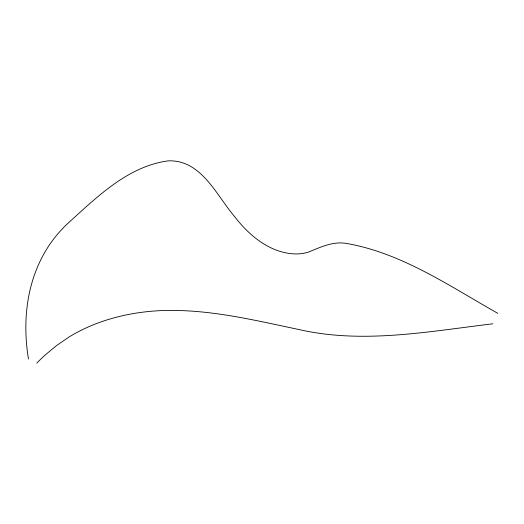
<?xml version="1.0" encoding="UTF-8"?>
<svg xmlns="http://www.w3.org/2000/svg" width="524" height="524" viewBox="0 0 524 524"><rect width="100%" height="100%" fill="white"/><g stroke="black" fill="none" stroke-linecap="round" stroke-linejoin="round"><path stroke-width="0.79" d="M492.802 323.799C428.861 331.45 362.798 344.202 298.89 329.524C252.352 319.745 205.264 308.132 157.344 310.811A224.672 199.107 28.8 0 0 140.694 312.442C119.105 315.409 97.831 321.553 78.469 331.659A180.263 159.755 28.8 0 0 68.677 337.246L56.474 345.63L45.169 355.01A214.355 189.963 28.8 0 0 36.798 363.139M497.8 313.339C449.723 286.196 401.967 253.105 346.574 243.464C332.733 241.001 320.184 247.433 307.798 252.339A44.697 39.614 28.8 0 1 295.543 253.95C270.325 253.308 249.3 235.728 234.621 216.602C216.32 195.249 201.373 159.512 168.165 160.861C128.603 166.18 98.145 195.924 69.81 221.606C30.824 256.406 20.174 309.055 28.492 359.045"/></g></svg>
